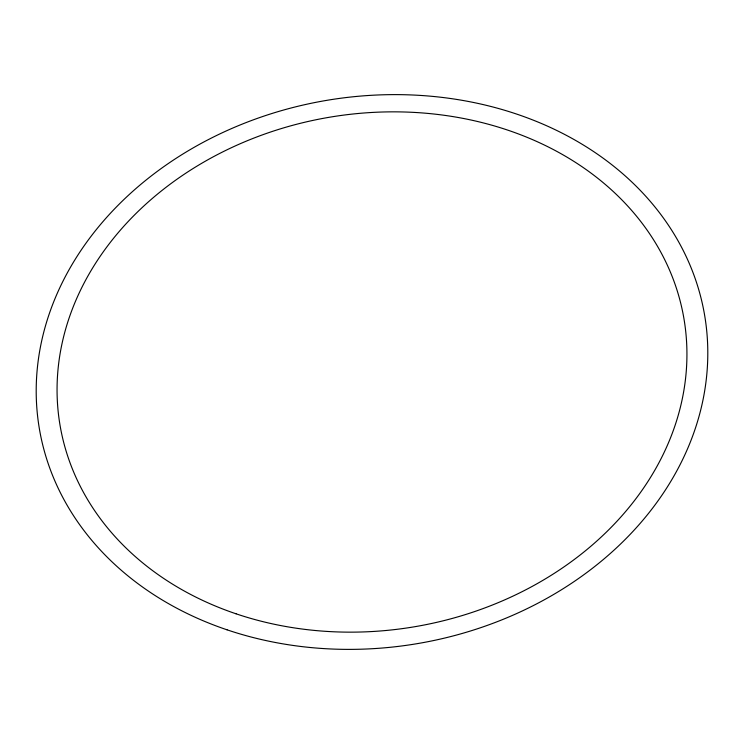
<?xml version="1.0" encoding="UTF-8"?>
<svg xmlns="http://www.w3.org/2000/svg" width="744" height="744" viewBox="0 0 744 744"><rect width="100%" height="100%" fill="white"/><g stroke="black" fill="none" stroke-linecap="round" stroke-linejoin="round"><path stroke-width="1.12" d="M227.032 629.815A337.441 275.392 -9.8 0 0 706.8 331.722A337.441 275.392 -9.8 0 0 182.168 154.464A337.441 275.392 -9.8 0 0 227.032 629.815M236.043 613.8A316.47 258.28 -9.8 0 0 685.996 334.223A316.47 258.28 -9.8 0 0 193.961 167.977A316.47 258.28 -9.8 0 0 236.043 613.8"/></g></svg>
